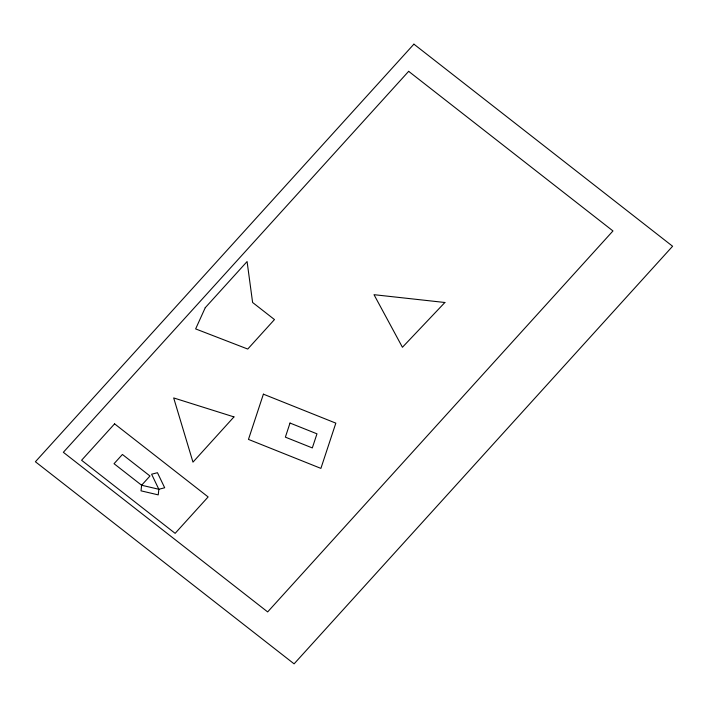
<?xml version="1.0" encoding="UTF-8"?>
<svg xmlns="http://www.w3.org/2000/svg" width="708" height="708" viewBox="0 0 708 708"><rect width="100%" height="100%" fill="white"/><g stroke="black" fill="none" stroke-linecap="round" stroke-linejoin="round"><path stroke-width="1.06" d="M141.618 485.237L141.025 490.839L158.238 494.874L158.84 489.272L151.609 474.21L157.459 472.714L164.681 487.768L158.84 489.272L141.618 485.237L114.041 463.696L122.413 454.465L149.981 476.006L141.618 485.237M263.394 394.161L248.464 439.403L320.901 468.386L335.831 423.145L263.394 394.161M290.014 423.048L285.368 437.146L312.316 447.925L316.972 433.827L290.014 423.048M205.249 307.706L195.638 328.91L247.747 349.053L274.474 319.565L252.606 302.484L247.083 261.553L205.249 307.706M413.906 44.153L35.4 461.749L294.094 663.847L672.6 246.251L413.906 44.153M408.658 71.331L63.348 452.297L267.659 611.916L612.969 230.95L408.658 71.331M114.59 423.853L81.588 460.262L175.142 533.345L208.134 496.936L114.59 423.853M233.967 416.906L192.974 462.138L173.681 397.931L233.967 416.906M444.881 302.493L402.427 347.274L374.01 294.687L444.881 302.493"/></g></svg>
